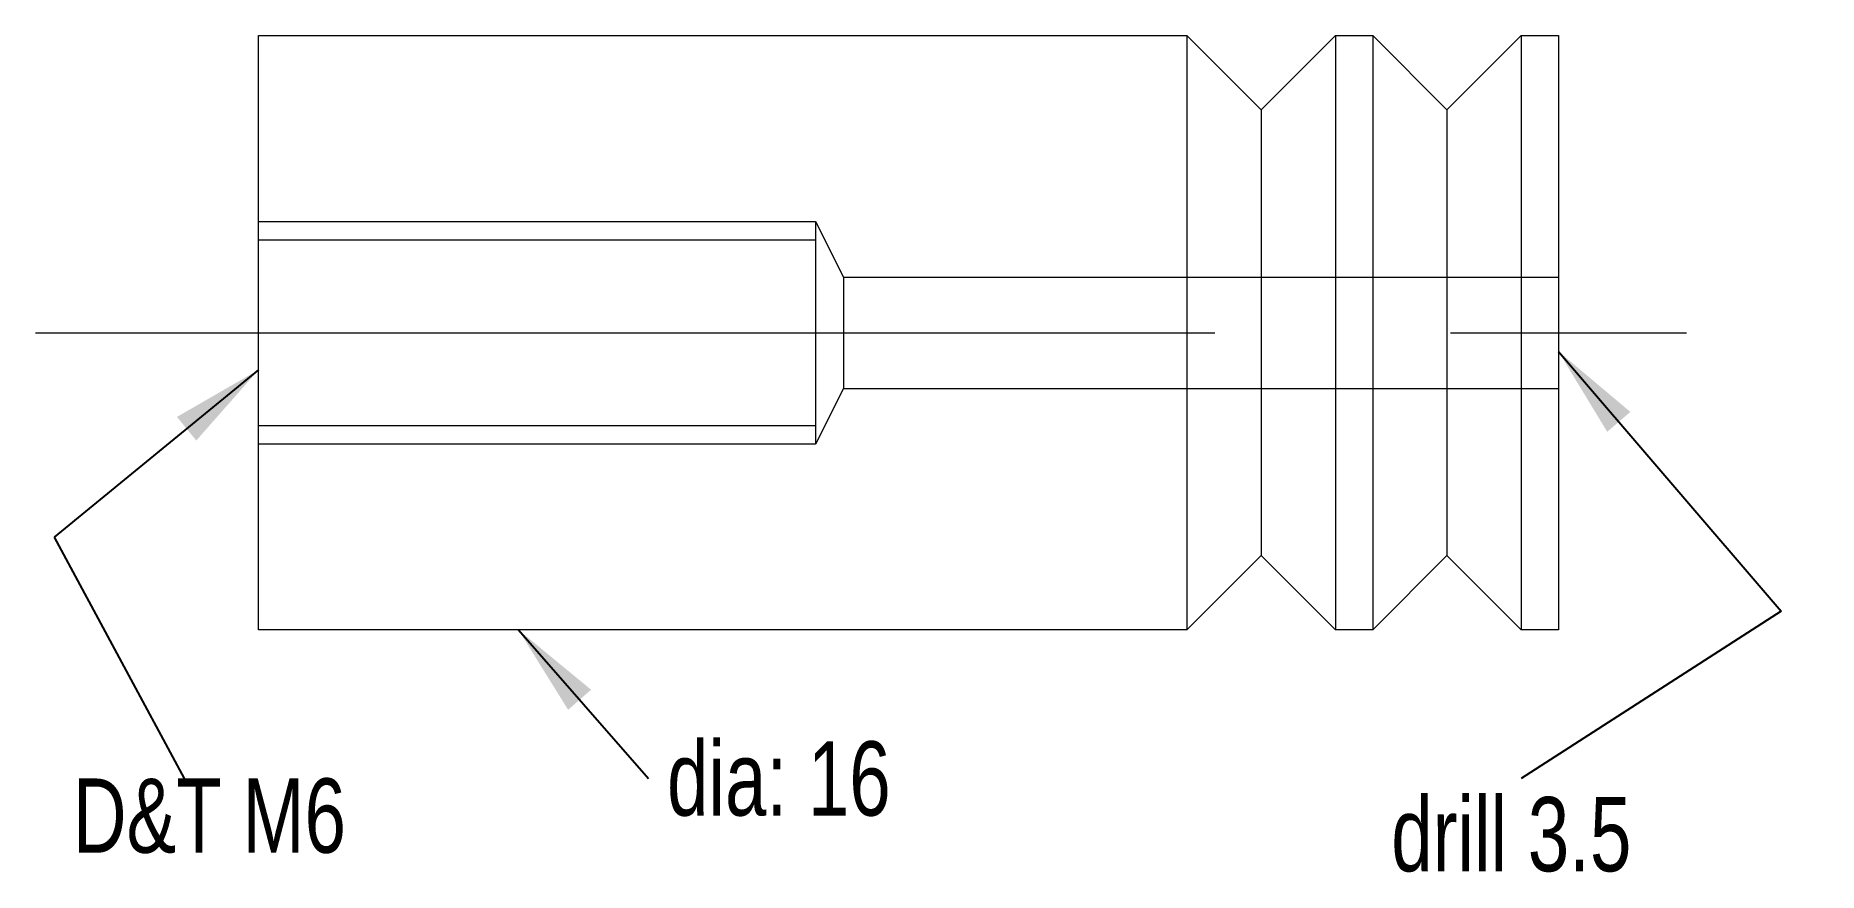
# Model space of a CAD drawing. Header units: millimetres. Extents: x -23 to 25, y -14.5 to 8.
import ezdxf

# ---------------------------------------------------------------- set-up
doc = ezdxf.new("R2010")
doc.units = ezdxf.units.MM
doc.linetypes.add('CENTER', pattern=[50.8, 31.75, -6.35, 6.35, -6.35])
doc.linetypes.add('DASHEDX2', pattern=[38.1, 25.4, -12.7])
doc.layers.get('0').update_dxf_attribs({"linetype": 'CONTINUOUS', "lineweight": 0})
doc.styles.get("Standard").update_dxf_attribs({"font": 'txt', "width": 0.75})
doc.dimstyles.get("Standard").update_dxf_attribs({"dimtxt": 2.5, "dimasz": 2.5, "dimexe": 1.25, "dimexo": 0.625, "dimtad": 1, "dimtxsty": 'Standard', "dimcen": 2.5, "dimadec": 0, "dimazin": 0, "dimtfac": 1, "dimtmove": 0, "dimatfit": 3, "dimfxl": 1, "dimarcsym": 0})

msp = doc.modelspace()

# ---------------------------------------------------------------- linework, layer by layer
at = {"lineweight": 18}
for p, q in [((-17, -8), (-17, 8)), ((-17, 8), (8, 8)), ((12, 8), (13, 8)), ((17, 8), (18, 8)), ((18, 8), (18, -8)), ((8, -8), (-17, -8)), ((13, -8), (12, -8)), ((18, -8), (17, -8))]:
    msp.add_line(p, q, dxfattribs=at)
at = {"linetype": 'CONTINUOUS', "lineweight": 20}
for p, q in [((10, 6), (8, 8)), ((8, 8), (8, -8)), ((12, 8), (10, 6)), ((12, 8), (12, -8)), ((15, 6), (13, 8)), ((13, 8), (13, -8)), ((17, 8), (15, 6)), ((17, 8), (17, -8)), ((10, 6), (10, -6)), ((15, 6), (15, -6)), ((10, -6), (8, -8)), ((10, -6), (12, -8)), ((15, -6), (13, -8)), ((15, -6), (17, -8))]:
    msp.add_line(p, q, dxfattribs=at)
at = {"linetype": 'DASHEDX2', "lineweight": 5}
for p, q in [((-17, 3), (-2, 3)), ((-2, 3), (-2, -3)), ((-2, 3), (-1.25, 1.5)), ((-17, 2.5), (-2, 2.5)), ((-1.25, 1.5), (18, 1.5)), ((-1.25, 1.5), (-1.25, -1.5)), ((-1.25, -1.5), (-2, -3)), ((-1.25, -1.5), (18, -1.5)), ((-17, -2.5), (-2, -2.5)), ((-2, -3), (-17, -3))]:
    msp.add_line(p, q, dxfattribs=at)
at = {"linetype": 'CENTER', "lineweight": 5}
msp.add_line((-23, 0), (25, 0), dxfattribs=at)

# ---------------------------------------------------------------- texts
at = {"lineweight": 5, "char_height": 2, "width": 100, "attachment_point": 1}
for s, insert in [('dia:\\~16', (-6, -11)), ('D&T\\~M6', (-22, -12)), ('drill\\~3.5', (13.5, -12.5))]:
    msp.add_mtext(s, dxfattribs=dict(at, insert=insert))

# ---------------------------------------------------------------- leaders
at = {"lineweight": 5}
for points in [[(18, -0.5), (24, -7.5), (17, -12)], [(-17, -1), (-22.5, -5.5), (-19, -12)], [(-10, -8), (-6.5, -12)]]:
    msp.add_leader(points, dimstyle='Standard', dxfattribs=at)

doc.saveas('drawing.dxf')
